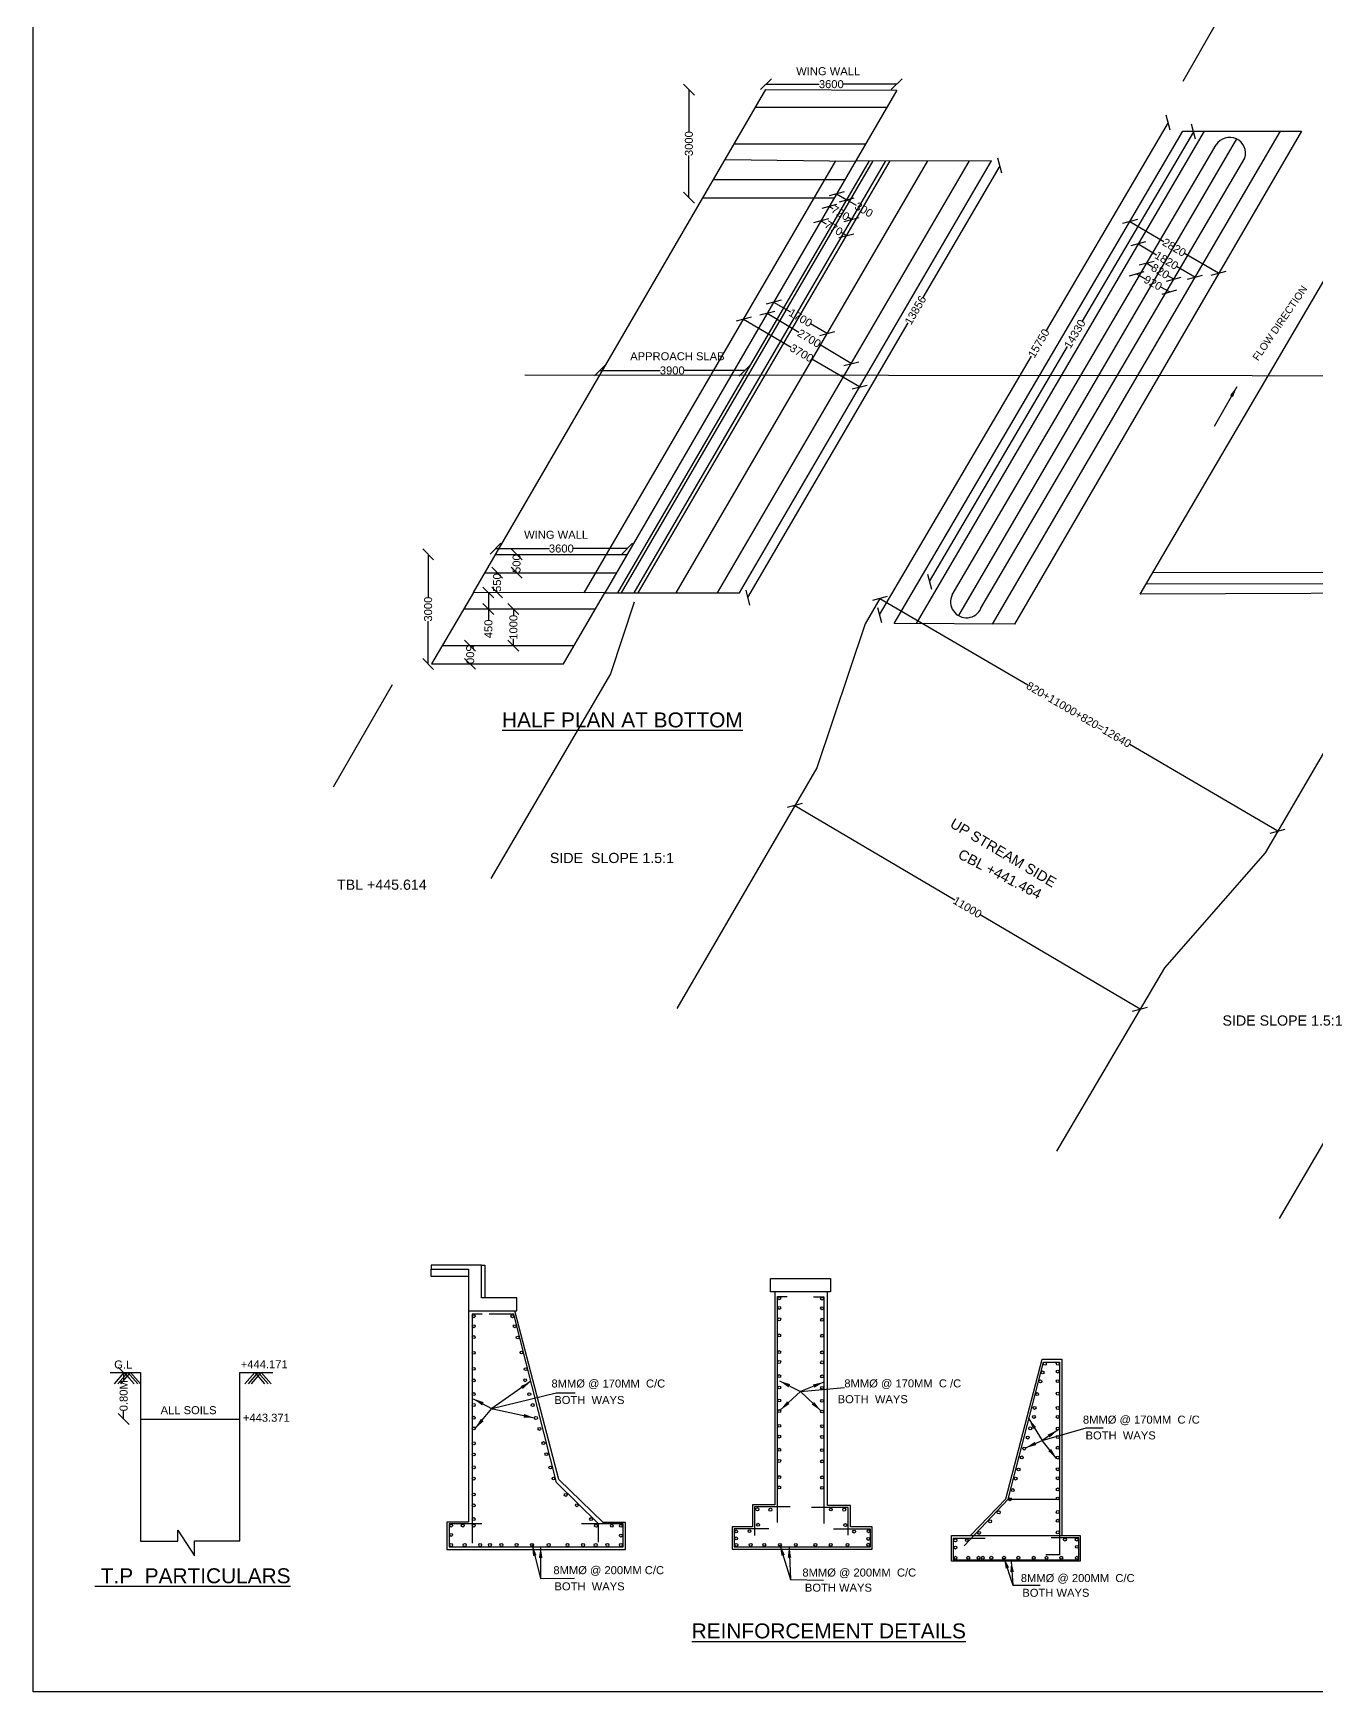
# Model space of a CAD drawing. Header units: millimetres. Extents: x 12638 to 21341, y 8244 to 15232.
# Drawn here: x 12638 to 16168, y 8244 to 12805 of the extents above; entities that cross this region are included whole.
import ezdxf

# ---------------------------------------------------------------- set-up
doc = ezdxf.new("R2010")
doc.units = ezdxf.units.MM
doc.header["$MEASUREMENT"] = 0
for name, color, linetype in [('DIMENSIONS', 7, 'Continuous'), ('DRAWING', 7, 'Continuous'), ('TEXT', 7, 'Continuous')]:
    doc.layers.add(name, color=color, linetype=linetype)
doc.styles.get("Standard").update_dxf_attribs({"font": 'arial.ttf', "height": 22})
doc.dimstyles.get("Standard").update_dxf_attribs({"dimtxt": 22, "dimasz": 30, "dimexe": 0.18, "dimexo": 0.0625, "dimgap": 0.09, "dimtad": 0, "dimdec": 0, "dimzin": 0, "dimdsep": 46, "dimtxsty": 'Standard', "dimblk": 'OBLIQUE', "dimcen": 0.09, "dimse1": 1, "dimse2": 1, "dimadec": 0, "dimazin": 0, "dimtfac": 1, "dimtdec": 0, "dimtofl": 0, "dimtmove": 0, "dimatfit": 3, "dimfxl": 1, "dimtolj": 1, "dimtzin": 0, "dimarcsym": 0})

# ---------------------------------------------------------------- blocks, each defined once
blk = doc.blocks.new('_Oblique')
at = {"color": 0, "linetype": 'ByBlock', "lineweight": -2}
blk.add_line((-0.5, -0.5), (0.5, 0.5), dxfattribs=at)
blk = doc.blocks.new('*D48')
at = {"layer": 'Defpoints', "color": 0}
for p in [(14652.9, 12649.4), (15012.4, 12664.3), (15012.4, 12647.7)]:
    blk.add_point(p, dxfattribs=at)
at = {"layer": 'DIMENSIONS', "color": 0, "lineweight": -2}
for p, q in [((14652.9, 12664.3), (14799.7, 12664.3)), ((15012.4, 12664.3), (14865.5, 12664.3))]:
    blk.add_line(p, q, dxfattribs=at)
at = {"layer": 'DIMENSIONS', "color": 0, "lineweight": -2, "xscale": 30, "yscale": 30, "zscale": 30, "rotation": 180}
blk.add_blockref('_Oblique', (14652.9, 12664.3), dxfattribs=at)
at = {"layer": 'DIMENSIONS', "color": 0, "lineweight": -2, "xscale": 30, "yscale": 30, "zscale": 30}
blk.add_blockref('_Oblique', (15012.4, 12664.3), dxfattribs=at)
at = {"layer": 'DIMENSIONS', "color": 0, "insert": (14832.6, 12664.3), "char_height": 22, "attachment_point": 5}
blk.add_mtext('\\A1;3600', dxfattribs=at)
blk = doc.blocks.new('*D49')
at = {"layer": 'Defpoints', "color": 0}
for p in [(14652.9, 12649.4), (14441, 12352.3), (14480, 12352.3)]:
    blk.add_point(p, dxfattribs=at)
at = {"layer": 'DIMENSIONS', "color": 0, "lineweight": -2}
for p, q in [((14441, 12649.4), (14441, 12533.8)), ((14441, 12352.3), (14441, 12468))]:
    blk.add_line(p, q, dxfattribs=at)
at = {"layer": 'DIMENSIONS', "color": 0, "lineweight": -2, "xscale": 30, "yscale": 30, "zscale": 30}
for p, rotation in [((14441, 12649.4), 90), ((14441, 12352.3), 270)]:
    blk.add_blockref('_Oblique', p, dxfattribs=dict(at, rotation=rotation))
at = {"layer": 'DIMENSIONS', "color": 0, "insert": (14441, 12500.9), "char_height": 22, "attachment_point": 5, "rotation": 90}
blk.add_mtext('\\A1;3000', dxfattribs=at)
blk = doc.blocks.new('*D50')
at = {"layer": 'Defpoints', "color": 0}
for p in [(13909.2, 11371.4), (13723.9, 11070.5), (13733, 11070.5)]:
    blk.add_point(p, dxfattribs=at)
at = {"layer": 'DIMENSIONS', "color": 0, "lineweight": -2}
for p, q in [((13723.9, 11371.4), (13723.9, 11253.8)), ((13723.9, 11070.5), (13723.9, 11188.1))]:
    blk.add_line(p, q, dxfattribs=at)
at = {"layer": 'DIMENSIONS', "color": 0, "lineweight": -2, "xscale": 30, "yscale": 30, "zscale": 30}
for p, rotation in [((13723.9, 11371.4), 90), ((13723.9, 11070.5), 270)]:
    blk.add_blockref('_Oblique', p, dxfattribs=dict(at, rotation=rotation))
at = {"layer": 'DIMENSIONS', "color": 0, "insert": (13723.9, 11221), "char_height": 22, "attachment_point": 5, "rotation": 90}
blk.add_mtext('\\A1;3000', dxfattribs=at)
blk = doc.blocks.new('*D67')
at = {"layer": 'Defpoints', "color": 0}
for p in [(13909.2, 11371.4), (14271.2, 11387.5), (14271.2, 11371.4)]:
    blk.add_point(p, dxfattribs=at)
at = {"layer": 'DIMENSIONS', "color": 0, "lineweight": -2}
for p, q in [((13909.2, 11387.5), (14057.3, 11387.5)), ((14271.2, 11387.5), (14123.1, 11387.5))]:
    blk.add_line(p, q, dxfattribs=at)
at = {"layer": 'DIMENSIONS', "color": 0, "lineweight": -2, "xscale": 30, "yscale": 30, "zscale": 30, "rotation": 180}
blk.add_blockref('_Oblique', (13909.2, 11387.5), dxfattribs=at)
at = {"layer": 'DIMENSIONS', "color": 0, "lineweight": -2, "xscale": 30, "yscale": 30, "zscale": 30}
blk.add_blockref('_Oblique', (14271.2, 11387.5), dxfattribs=at)
at = {"layer": 'DIMENSIONS', "color": 0, "insert": (14090.2, 11387.5), "char_height": 22, "attachment_point": 5}
blk.add_mtext('\\A1;3600', dxfattribs=at)
blk = doc.blocks.new('*D68')
at = {"layer": 'Defpoints', "color": 0}
for p in [(14846.6, 12362.3), (14874.9, 12345.8), (14875.3, 12346.6)]:
    blk.add_point(p, dxfattribs=at)
at = {"layer": 'DIMENSIONS', "color": 0, "lineweight": -2}
for p, q in [((14847.1, 12363), (14875.3, 12346.6)), ((14875.3, 12346.6), (14901.2, 12331.5))]:
    blk.add_line(p, q, dxfattribs=at)
at = {"layer": 'DIMENSIONS', "color": 0, "lineweight": -2, "xscale": 30, "yscale": 30, "zscale": 30}
for p, rotation in [((14847.1, 12363), 149.7504816072703), ((14875.3, 12346.6), 329.7504816072703)]:
    blk.add_blockref('_Oblique', p, dxfattribs=dict(at, rotation=rotation))
at = {"layer": 'DIMENSIONS', "color": 0, "insert": (14922.3, 12319.2), "char_height": 22, "attachment_point": 5, "rotation": 329.7505}
blk.add_mtext('\\A1;300', dxfattribs=at)
blk = doc.blocks.new('*D69')
at = {"layer": 'Defpoints', "color": 0}
for p in [(14674, 12065), (14821.7, 11978.8), (14821.7, 11978.8)]:
    blk.add_point(p, dxfattribs=at)
at = {"layer": 'DIMENSIONS', "color": 0, "lineweight": -2}
for p, q in [((14674, 12065), (14720.3, 12038)), ((14821.7, 11978.8), (14775.4, 12005.9))]:
    blk.add_line(p, q, dxfattribs=at)
at = {"layer": 'DIMENSIONS', "color": 0, "lineweight": -2, "xscale": 30, "yscale": 30, "zscale": 30}
for p, rotation in [((14674, 12065), 149.7504816072716), ((14821.7, 11978.8), 329.7504816072716)]:
    blk.add_blockref('_Oblique', p, dxfattribs=dict(at, rotation=rotation))
at = {"layer": 'DIMENSIONS', "color": 0, "insert": (14747.9, 12021.9), "char_height": 22, "attachment_point": 5, "rotation": 329.7505}
blk.add_mtext('\\A1;1700', dxfattribs=at)
blk = doc.blocks.new('*D70')
at = {"layer": 'Defpoints', "color": 0}
for p in [(14656.3, 12034.5), (14887.5, 11896), (14887.5, 11896)]:
    blk.add_point(p, dxfattribs=at)
at = {"layer": 'DIMENSIONS', "color": 0, "lineweight": -2}
for p, q in [((14656.3, 12034.5), (14743.5, 11982.3)), ((14887.5, 11896), (14800.3, 11948.3))]:
    blk.add_line(p, q, dxfattribs=at)
at = {"layer": 'DIMENSIONS', "color": 0, "lineweight": -2, "xscale": 30, "yscale": 30, "zscale": 30}
for p, rotation in [((14656.3, 12034.5), 149.0741056996012), ((14887.5, 11896), 329.0741056996012)]:
    blk.add_blockref('_Oblique', p, dxfattribs=dict(at, rotation=rotation))
at = {"layer": 'DIMENSIONS', "color": 0, "insert": (14771.9, 11965.3), "char_height": 22, "attachment_point": 5, "rotation": 329.0741}
blk.add_mtext('\\A1;2700', dxfattribs=at)
blk = doc.blocks.new('*D71')
at = {"layer": 'Defpoints', "color": 0}
for p in [(14591.5, 12018.2), (14910.6, 11831.8), (14910.6, 11831.8)]:
    blk.add_point(p, dxfattribs=at)
at = {"layer": 'DIMENSIONS', "color": 0, "lineweight": -2}
for p, q in [((14591.5, 12018.2), (14722.7, 11941.6)), ((14910.6, 11831.8), (14779.5, 11908.4))]:
    blk.add_line(p, q, dxfattribs=at)
at = {"layer": 'DIMENSIONS', "color": 0, "lineweight": -2, "xscale": 30, "yscale": 30, "zscale": 30}
for p, rotation in [((14591.5, 12018.2), 149.7205015493114), ((14910.6, 11831.8), 329.7205015493114)]:
    blk.add_blockref('_Oblique', p, dxfattribs=dict(at, rotation=rotation))
at = {"layer": 'DIMENSIONS', "color": 0, "insert": (14751.1, 11925), "char_height": 22, "attachment_point": 5, "rotation": 329.7205}
blk.add_mtext('\\A1;3700', dxfattribs=at)
blk = doc.blocks.new('*D72')
at = {"layer": 'Defpoints', "color": 0}
for p in [(14196.3, 11864.8), (14594.2, 11877), (14594.2, 11864.4)]:
    blk.add_point(p, dxfattribs=at)
at = {"layer": 'DIMENSIONS', "color": 0, "lineweight": -2}
for p, q in [((14196.3, 11877.4), (14362.3, 11877.3)), ((14594.2, 11877), (14428.1, 11877.2))]:
    blk.add_line(p, q, dxfattribs=at)
at = {"layer": 'DIMENSIONS', "color": 0, "lineweight": -2, "xscale": 30, "yscale": 30, "zscale": 30}
for p, rotation in [((14196.3, 11877.4), 179.9471879278925), ((14594.2, 11877), 359.9471879278925)]:
    blk.add_blockref('_Oblique', p, dxfattribs=dict(at, rotation=rotation))
at = {"layer": 'DIMENSIONS', "color": 0, "insert": (14395.2, 11877.2), "char_height": 22, "attachment_point": 5, "rotation": 359.9472}
blk.add_mtext('\\A1;3900', dxfattribs=at)
blk = doc.blocks.new('*D73')
at = {"layer": 'Defpoints', "color": 0}
for p in [(15273.6, 12453.4), (14580.2, 11266), (14602.7, 11252.9)]:
    blk.add_point(p, dxfattribs=at)
at = {"layer": 'DIMENSIONS', "color": 0, "lineweight": -2}
for p, q in [((15296, 12440.3), (15084.4, 12077.9)), ((14602.7, 11252.9), (15043.6, 12008.1))]:
    blk.add_line(p, q, dxfattribs=at)
at = {"layer": 'DIMENSIONS', "color": 0, "lineweight": -2, "xscale": 30, "yscale": 30, "zscale": 30}
for p, rotation in [((15296, 12440.3), 59.72050154931139), ((14602.7, 11252.9), 239.7205015493114)]:
    blk.add_blockref('_Oblique', p, dxfattribs=dict(at, rotation=rotation))
at = {"layer": 'DIMENSIONS', "color": 0, "insert": (15064, 12043), "char_height": 22, "attachment_point": 5, "rotation": 59.7205}
blk.add_mtext('\\A1;13856', dxfattribs=at)
blk = doc.blocks.new('*D74')
at = {"layer": 'Defpoints', "color": 0}
for p in [(13967.1, 11371.4), (13967.1, 11321), (13967.1, 11321)]:
    blk.add_point(p, dxfattribs=at)
at = {"layer": 'DIMENSIONS', "color": 0, "lineweight": -2}
for p, q in [((13967.1, 11371.4), (13967.1, 11370.6)), ((13967.1, 11321), (13967.1, 11321.9))]:
    blk.add_line(p, q, dxfattribs=at)
at = {"layer": 'DIMENSIONS', "color": 0, "lineweight": -2, "xscale": 30, "yscale": 30, "zscale": 30}
for p, rotation in [((13967.1, 11371.4), 90), ((13967.1, 11321), 270)]:
    blk.add_blockref('_Oblique', p, dxfattribs=dict(at, rotation=rotation))
at = {"layer": 'DIMENSIONS', "color": 0, "insert": (13967.1, 11346.2), "char_height": 22, "attachment_point": 5, "rotation": 90}
blk.add_mtext('\\A1;500', dxfattribs=at)
blk = doc.blocks.new('*D75')
at = {"layer": 'Defpoints', "color": 0}
for p in [(13913.7, 11321), (13913.6, 11266.7), (13913.6, 11266.7)]:
    blk.add_point(p, dxfattribs=at)
at = {"layer": 'DIMENSIONS', "color": 0, "lineweight": -2}
for p, q in [((13913.7, 11321), (13913.7, 11318.2)), ((13913.6, 11266.7), (13913.6, 11269.5))]:
    blk.add_line(p, q, dxfattribs=at)
at = {"layer": 'DIMENSIONS', "color": 0, "lineweight": -2, "xscale": 30, "yscale": 30, "zscale": 30}
for p, rotation in [((13913.7, 11321), 89.8605170849784), ((13913.6, 11266.7), 269.8605170849784)]:
    blk.add_blockref('_Oblique', p, dxfattribs=dict(at, rotation=rotation))
at = {"layer": 'DIMENSIONS', "color": 0, "insert": (13913.6, 11293.9), "char_height": 22, "attachment_point": 5, "rotation": 89.8605}
blk.add_mtext('\\A1;550', dxfattribs=at)
blk = doc.blocks.new('*D76')
at = {"layer": 'Defpoints', "color": 0}
for p in [(13889.7, 11266.7), (13889.7, 11221.4), (13889.7, 11221.4)]:
    blk.add_point(p, dxfattribs=at)
at = {"layer": 'DIMENSIONS', "color": 0, "lineweight": -2}
for p, q in [((13889.7, 11266.7), (13889.7, 11221.4)), ((13889.7, 11221.4), (13889.7, 11191.4))]:
    blk.add_line(p, q, dxfattribs=at)
at = {"layer": 'DIMENSIONS', "color": 0, "lineweight": -2, "xscale": 30, "yscale": 30, "zscale": 30}
for p, rotation in [((13889.7, 11266.7), 90), ((13889.7, 11221.4), 270)]:
    blk.add_blockref('_Oblique', p, dxfattribs=dict(at, rotation=rotation))
at = {"layer": 'DIMENSIONS', "color": 0, "insert": (13889.7, 11166.6), "char_height": 22, "attachment_point": 5, "rotation": 90}
blk.add_mtext('\\A1;450', dxfattribs=at)
blk = doc.blocks.new('*D77')
at = {"layer": 'Defpoints', "color": 0}
for p in [(14011.9, 11221.4), (13958.5, 11120.8), (14011.9, 11120.8)]:
    blk.add_point(p, dxfattribs=at)
at = {"layer": 'DIMENSIONS', "color": 0, "lineweight": -2}
for p, q in [((13958.5, 11221.4), (13958.5, 11203)), ((13958.5, 11120.8), (13958.5, 11139.3))]:
    blk.add_line(p, q, dxfattribs=at)
at = {"layer": 'DIMENSIONS', "color": 0, "lineweight": -2, "xscale": 30, "yscale": 30, "zscale": 30}
for p, rotation in [((13958.5, 11221.4), 90), ((13958.5, 11120.8), 270)]:
    blk.add_blockref('_Oblique', p, dxfattribs=dict(at, rotation=rotation))
at = {"layer": 'DIMENSIONS', "color": 0, "insert": (13958.5, 11171.1), "char_height": 22, "attachment_point": 5, "rotation": 90}
blk.add_mtext('\\A1;1000', dxfattribs=at)
blk = doc.blocks.new('*D78')
at = {"layer": 'Defpoints', "color": 0}
for p in [(13854, 11120.8), (13839.3, 11070.6), (13854.1, 11070.6)]:
    blk.add_point(p, dxfattribs=at)
at = {"layer": 'DIMENSIONS', "color": 0, "lineweight": -2}
for p, q in [((13839.2, 11120.8), (13839.2, 11120.1)), ((13839.3, 11070.6), (13839.3, 11071.4))]:
    blk.add_line(p, q, dxfattribs=at)
at = {"layer": 'DIMENSIONS', "color": 0, "lineweight": -2, "xscale": 30, "yscale": 30, "zscale": 30}
for p, rotation in [((13839.2, 11120.8), 90.06566948390694), ((13839.3, 11070.6), 270.065669483907)]:
    blk.add_blockref('_Oblique', p, dxfattribs=dict(at, rotation=rotation))
at = {"layer": 'DIMENSIONS', "color": 0, "insert": (13839.3, 11095.7), "char_height": 22, "attachment_point": 5, "rotation": 270.0657}
blk.add_mtext('\\A1;500', dxfattribs=at)
blk = doc.blocks.new('*D79')
at = {"layer": 'Defpoints', "color": 0}
for p in [(15799.5, 12535), (14965.1, 11205.1), (15005.4, 11181.5)]:
    blk.add_point(p, dxfattribs=at)
at = {"layer": 'DIMENSIONS', "color": 0, "lineweight": -2}
for p, q in [((15759.3, 12558.6), (15423.7, 11986.7)), ((14965.1, 11205.1), (15382.8, 11916.9))]:
    blk.add_line(p, q, dxfattribs=at)
at = {"layer": 'DIMENSIONS', "color": 0, "lineweight": -2, "xscale": 30, "yscale": 30, "zscale": 30}
for p, rotation in [((15759.3, 12558.6), 59.59778644068372), ((14965.1, 11205.1), 239.5977864406837)]:
    blk.add_blockref('_Oblique', p, dxfattribs=dict(at, rotation=rotation))
at = {"layer": 'DIMENSIONS', "color": 0, "insert": (15403.2, 11951.8), "char_height": 22, "attachment_point": 5, "rotation": 59.5978}
blk.add_mtext('\\A1;15750', dxfattribs=at)
blk = doc.blocks.new('*D80')
at = {"layer": 'Defpoints', "color": 0}
for p in [(15828.5, 12533.8), (15890.9, 12497.2), (15165.2, 11260.2)]:
    blk.add_point(p, dxfattribs=at)
at = {"layer": 'DIMENSIONS', "color": 0, "lineweight": -2}
for p, q in [((15828.5, 12533.8), (15522.7, 12012.5)), ((15102.8, 11296.7), (15481.8, 11942.8))]:
    blk.add_line(p, q, dxfattribs=at)
at = {"layer": 'DIMENSIONS', "color": 0, "lineweight": -2, "xscale": 30, "yscale": 30, "zscale": 30}
for p, rotation in [((15828.5, 12533.8), 59.60334054452294), ((15102.8, 11296.7), 239.6033405445229)]:
    blk.add_blockref('_Oblique', p, dxfattribs=dict(at, rotation=rotation))
at = {"layer": 'DIMENSIONS', "color": 0, "insert": (15502.2, 11977.6), "char_height": 22, "attachment_point": 5, "rotation": 59.6033}
blk.add_mtext('\\A1;14330', dxfattribs=at)
blk = doc.blocks.new('*D81')
at = {"layer": 'Defpoints', "color": 0}
for p in [(15653.8, 12286.6), (15897.9, 12144.4), (15897.9, 12144.4)]:
    blk.add_point(p, dxfattribs=at)
at = {"layer": 'DIMENSIONS', "color": 0, "lineweight": -2}
for p, q in [((15653.8, 12286.6), (15747.2, 12232.1)), ((15897.9, 12144.4), (15804.4, 12198.8))]:
    blk.add_line(p, q, dxfattribs=at)
at = {"layer": 'DIMENSIONS', "color": 0, "lineweight": -2, "xscale": 30, "yscale": 30, "zscale": 30}
for p, rotation in [((15653.8, 12286.6), 149.7858813472735), ((15897.9, 12144.4), 329.7858813472735)]:
    blk.add_blockref('_Oblique', p, dxfattribs=dict(at, rotation=rotation))
at = {"layer": 'DIMENSIONS', "color": 0, "insert": (15775.8, 12215.5), "char_height": 22, "attachment_point": 5, "rotation": 329.7859}
blk.add_mtext('\\A1;2820', dxfattribs=at)
blk = doc.blocks.new('*D82')
at = {"layer": 'Defpoints', "color": 0}
for p in [(15676.5, 12225.1), (15832.6, 12133.8), (15832.6, 12133.8)]:
    blk.add_point(p, dxfattribs=at)
at = {"layer": 'DIMENSIONS', "color": 0, "lineweight": -2}
for p, q in [((15676.5, 12225.1), (15727.1, 12195.6)), ((15832.6, 12133.8), (15782.1, 12163.4))]:
    blk.add_line(p, q, dxfattribs=at)
at = {"layer": 'DIMENSIONS', "color": 0, "lineweight": -2, "xscale": 30, "yscale": 30, "zscale": 30}
for p, rotation in [((15676.5, 12225.1), 149.685060625941), ((15832.6, 12133.8), 329.685060625941)]:
    blk.add_blockref('_Oblique', p, dxfattribs=dict(at, rotation=rotation))
at = {"layer": 'DIMENSIONS', "color": 0, "insert": (15754.6, 12179.5), "char_height": 22, "attachment_point": 5, "rotation": 329.6851}
blk.add_mtext('\\A1;1820', dxfattribs=at)
blk = doc.blocks.new('*D83')
at = {"layer": 'Defpoints', "color": 0}
for p in [(15696, 12165), (15770.7, 12121.2), (15774.7, 12128)]:
    blk.add_point(p, dxfattribs=at)
at = {"layer": 'DIMENSIONS', "color": 0, "lineweight": -2}
for p, q in [((15700, 12171.9), (15716.4, 12162.3)), ((15774.7, 12128), (15758.4, 12137.6))]:
    blk.add_line(p, q, dxfattribs=at)
at = {"layer": 'DIMENSIONS', "color": 0, "lineweight": -2, "xscale": 30, "yscale": 30, "zscale": 30}
for p, rotation in [((15700, 12171.9), 149.6033405445227), ((15774.7, 12128), 329.6033405445227)]:
    blk.add_blockref('_Oblique', p, dxfattribs=dict(at, rotation=rotation))
at = {"layer": 'DIMENSIONS', "color": 0, "insert": (15737.4, 12150), "char_height": 22, "attachment_point": 5, "rotation": 329.6033}
blk.add_mtext('\\A1;820', dxfattribs=at)
blk = doc.blocks.new('*D84')
at = {"layer": 'Defpoints', "color": 0}
for p in [(15671.9, 12142.8), (15762.6, 12093), (15762.6, 12093)]:
    blk.add_point(p, dxfattribs=at)
at = {"layer": 'DIMENSIONS', "color": 0, "lineweight": -2}
for p, q in [((15671.9, 12142.8), (15695.9, 12129.6)), ((15762.6, 12093), (15738.6, 12106.2))]:
    blk.add_line(p, q, dxfattribs=at)
at = {"layer": 'DIMENSIONS', "color": 0, "lineweight": -2, "xscale": 30, "yscale": 30, "zscale": 30}
for p, rotation in [((15671.9, 12142.8), 151.2669010828562), ((15762.6, 12093), 331.2669010828562)]:
    blk.add_blockref('_Oblique', p, dxfattribs=dict(at, rotation=rotation))
at = {"layer": 'DIMENSIONS', "color": 0, "insert": (15717.3, 12117.9), "char_height": 22, "attachment_point": 5, "rotation": 331.2669}
blk.add_mtext('\\A1;920', dxfattribs=at)
blk = doc.blocks.new('*D85')
at = {"layer": 'Defpoints', "color": 0}
for p in [(14822.7, 12321), (14884.5, 12285), (14888.6, 12292)]:
    blk.add_point(p, dxfattribs=at)
at = {"layer": 'DIMENSIONS', "color": 0, "lineweight": -2}
for p, q in [((14826.8, 12328), (14836.7, 12322.2)), ((14888.6, 12292), (14878.6, 12297.8))]:
    blk.add_line(p, q, dxfattribs=at)
at = {"layer": 'DIMENSIONS', "color": 0, "lineweight": -2, "xscale": 30, "yscale": 30, "zscale": 30}
for p, rotation in [((14826.8, 12328), 149.7504816072717), ((14888.6, 12292), 329.7504816072716)]:
    blk.add_blockref('_Oblique', p, dxfattribs=dict(at, rotation=rotation))
at = {"layer": 'DIMENSIONS', "color": 0, "insert": (14857.7, 12310), "char_height": 22, "attachment_point": 5, "rotation": 329.7505}
blk.add_mtext('\\A1;720', dxfattribs=at)
blk = doc.blocks.new('*D86')
at = {"layer": 'Defpoints', "color": 0}
for p in [(14804, 12288.9), (14874.3, 12247.9), (14874.3, 12247.9)]:
    blk.add_point(p, dxfattribs=at)
at = {"layer": 'DIMENSIONS', "color": 0, "lineweight": -2}
for p, q in [((14804, 12288.9), (14818.2, 12280.6)), ((14874.3, 12247.9), (14860.1, 12256.2))]:
    blk.add_line(p, q, dxfattribs=at)
at = {"layer": 'DIMENSIONS', "color": 0, "lineweight": -2, "xscale": 30, "yscale": 30, "zscale": 30}
for p, rotation in [((14804, 12288.9), 149.750481607272), ((14874.3, 12247.9), 329.750481607272)]:
    blk.add_blockref('_Oblique', p, dxfattribs=dict(at, rotation=rotation))
at = {"layer": 'DIMENSIONS', "color": 0, "insert": (14839.2, 12268.4), "char_height": 22, "attachment_point": 5, "rotation": 329.7505}
blk.add_mtext('\\A1;770', dxfattribs=at)
blk = doc.blocks.new('*D88')
at = {"layer": 'Defpoints', "color": 0}
for p in [(16041.1, 13096.4), (17136.8, 12463.4), (17138.6, 12466.5)]:
    blk.add_point(p, dxfattribs=at)
at = {"layer": 'DIMENSIONS', "color": 0, "lineweight": -2}
for p, q in [((16039.4, 13093.3), (16447.3, 12859.2)), ((17136.8, 12463.4), (16728.9, 12697.5))]:
    blk.add_line(p, q, dxfattribs=at)
at = {"layer": 'DIMENSIONS', "color": 0, "lineweight": -2, "xscale": 30, "yscale": 30, "zscale": 30}
for p, rotation in [((16039.4, 13093.3), 150.1457089118016), ((17136.8, 12463.4), 330.1457089118016)]:
    blk.add_blockref('_Oblique', p, dxfattribs=dict(at, rotation=rotation))
at = {"layer": 'DIMENSIONS', "color": 0, "insert": (16588.1, 12778.3), "char_height": 22, "attachment_point": 5, "rotation": 330.1457}
blk.add_mtext('\\A1;820+11000+820=12640', dxfattribs=at)
blk = doc.blocks.new('*D89')
at = {"layer": 'Defpoints', "color": 0}
for p in [(14966, 11250.5), (16060.5, 10610.8), (16060.5, 10610.8)]:
    blk.add_point(p, dxfattribs=at)
at = {"layer": 'DIMENSIONS', "color": 0, "lineweight": -2}
for p, q in [((14966, 11250.5), (15373, 11012.6)), ((16060.5, 10610.8), (15653.5, 10848.7))]:
    blk.add_line(p, q, dxfattribs=at)
at = {"layer": 'DIMENSIONS', "color": 0, "lineweight": -2, "xscale": 30, "yscale": 30, "zscale": 30}
for p, rotation in [((14966, 11250.5), 149.6925909504698), ((16060.5, 10610.8), 329.6925909504698)]:
    blk.add_blockref('_Oblique', p, dxfattribs=dict(at, rotation=rotation))
at = {"layer": 'DIMENSIONS', "color": 0, "insert": (15513.3, 10930.7), "char_height": 22, "attachment_point": 5, "rotation": 329.6926}
blk.add_mtext('\\A1;820+11000+820=12640', dxfattribs=at)
blk = doc.blocks.new('*D90')
at = {"layer": 'Defpoints', "color": 0}
for p in [(14723.2, 10665.8), (15672.9, 10106), (15681.9, 10121.2)]:
    blk.add_point(p, dxfattribs=at)
at = {"layer": 'DIMENSIONS', "color": 0, "lineweight": -2}
for p, q in [((14732.2, 10681), (15172.2, 10421.6)), ((15681.9, 10121.2), (15241.9, 10380.5))]:
    blk.add_line(p, q, dxfattribs=at)
at = {"layer": 'DIMENSIONS', "color": 0, "lineweight": -2, "xscale": 30, "yscale": 30, "zscale": 30}
for p, rotation in [((14732.2, 10681), 149.4827554305638), ((15681.9, 10121.2), 329.4827554305638)]:
    blk.add_blockref('_Oblique', p, dxfattribs=dict(at, rotation=rotation))
at = {"layer": 'DIMENSIONS', "color": 0, "insert": (15207, 10401.1), "char_height": 22, "attachment_point": 5, "rotation": 329.4828}
blk.add_mtext('\\A1;11000', dxfattribs=at)
blk = doc.blocks.new('*D112')
at = {"layer": 'Defpoints', "color": 0}
for p in [(12891.2, 9122.2), (12886.5, 8994.2), (12933.2, 8994.2)]:
    blk.add_point(p, dxfattribs=at)
at = {"layer": 'DIMENSIONS', "color": 0, "lineweight": -2}
for p, q in [((12886.5, 9122.2), (12886.5, 9099.2)), ((12886.5, 8994.2), (12886.5, 9017.2))]:
    blk.add_line(p, q, dxfattribs=at)
at = {"layer": 'DIMENSIONS', "color": 0, "lineweight": -2, "xscale": 30, "yscale": 30, "zscale": 30}
for p, rotation in [((12886.5, 9122.2), 90), ((12886.5, 8994.2), 270)]:
    blk.add_blockref('_Oblique', p, dxfattribs=dict(at, rotation=rotation))
at = {"layer": 'DIMENSIONS', "color": 0, "insert": (12886.5, 9058.2), "char_height": 22, "attachment_point": 5, "rotation": 90}
blk.add_mtext('\\A1;0.80M', dxfattribs=at)

msp = doc.modelspace()

# ---------------------------------------------------------------- linework, layer by layer
at = {"layer": 'DIMENSIONS', "color": 0}
msp.add_lwpolyline([(21340.7, 8244.2), (12637.6, 8244.2), (12637.6, 15232.4), (21340.7, 15232.4)], close=True, dxfattribs=at)
for points in [[(14747.7, 9070), (14868.5, 9081.2)], [(13899.1, 9022.9), (14076.4, 9066.4)], [(14076.4, 9066.4), (14127.9, 9066.4)], [(15412.1, 8935.3), (15533.7, 8969.8), (15579.9, 8970.2)], [(15319.1, 8773.9), (15460.4, 8774.1)]]:
    msp.add_lwpolyline(points, dxfattribs=at)
at = {"layer": 'DRAWING', "color": 0}
for points in [[(16462.2, 13656.2), (16357, 13477.7), (16080.5, 13165.4), (15799.3, 12672)], [(14652.9, 12649.4), (15012.4, 12647.7), (14210, 11266), (13848.3, 11266.8), (14652.9, 12649.4)], [(14624.8, 12601.2), (14985.4, 12601.2)], [(14566.4, 12500.8), (14927.1, 12500.8)], [(15799.5, 12535), (16125.7, 12535.6), (15336.1, 11179.7), (15005.4, 11181.5), (15799.5, 12535)], [(15857.8, 12535.1), (15066.1, 11181.2)], [(15165.2, 11260.2), (15890.9, 12497.2)], [(15946.6, 12514.2), (15182.3, 11203.2)], [(16067.5, 12535.5), (15275, 11180.1)], [(14152.9, 11266.1), (14845.4, 12453.5)], [(14210, 11266), (14580.2, 11266), (15273.6, 12453.4), (14899.3, 12452.9)], [(14245.1, 11266), (14937.6, 12453.3)], [(14255.2, 11266), (14947.7, 12453.3)], [(14290.2, 11266), (14982.7, 12453.3)], [(14301.7, 11266), (14994.1, 12453.3)], [(14406, 11266), (15098.5, 12453.3)], [(14520.1, 11266), (15212.5, 12453.3)], [(14540.9, 12457.1), (14899.3, 12452.9)], [(15244.3, 11223.8), (15970, 12460.9)], [(16380.8, 12454), (18251.7, 12456.3), (17561.6, 11269.3), (15682, 11262.4), (16380.8, 12454)], [(14509.2, 12402.5), (14870, 12402.5)], [(14480, 12352.3), (14840.9, 12352.3)], [(13990, 11865), (17990.1, 11861.3)], [(13909.2, 11371.4), (14271.2, 11371.4)], [(13879.9, 11321), (14242, 11321)], [(17591.5, 11320.6), (15717.1, 11322.2)], [(13848.3, 11266.8), (13733, 11070.5), (14096.4, 11070.9), (14210, 11266)], [(15698.6, 11290.7), (17574.7, 11291.7)], [(13821.7, 11221.4), (14184.1, 11221.4)], [(14290.1, 11240.4), (14225.5, 11043.5), (13896.1, 10480.5)], [(14966, 11250.5), (14925.7, 11180.5), (14792.4, 10784.9), (14408.1, 10122.8)], [(13762.6, 11120.8), (14125.5, 11120.8)], [(16313.9, 11044.4), (16025.4, 10550.8), (15748.9, 10234.9), (15451.6, 9730.5)], [(13625.1, 11013.3), (13463.1, 10731.8)], [(16855.7, 10736.8), (16543, 10196.7), (16258.8, 9877.8), (16064.5, 9545.3)], [(13834.7, 9386), (13834.7, 9291.4), (13968, 9291.4), (13968, 9327.7), (13870.4, 9327.7), (13870.4, 9416.9), (13732.5, 9416.9), (13732.5, 9406.6)], [(13870.4, 9416.9), (13879.7, 9416.9), (13879.7, 9327.7)], [(14677.6, 9343.7), (14677.6, 8758.6), (14616.3, 8758.6), (14616.3, 8697.6), (14559.8, 8697.6), (14559.8, 8636.6), (14944.6, 8636.6), (14944.6, 8697.6), (14885.7, 8697.6), (14885.7, 8756.8), (14821.9, 8756.8), (14821.9, 9343.7)], [(14684.4, 8709.8), (14684.4, 9331.4), (14710.8, 9331.4)], [(14783.8, 9330.4), (14811.9, 9330.4), (14811.9, 8707.1)], [(13834.7, 9291.4), (13834.7, 8710.6), (13775.7, 8710.6), (13775.7, 8635.5), (14266.5, 8635.5), (14266.5, 8709.5), (14205, 8709.5), (14083.1, 8828), (13961.9, 9291.4)], [(13872.8, 9282.6), (13844.9, 9282.6), (13844.9, 8653.1)], [(14192.1, 8655.9), (14192.1, 8706.1), (14077, 8819.4), (13959.1, 9282.4), (13891.4, 9282.4)], [(12849.2, 9122.2), (12933.2, 9122.2), (12933.2, 8658.8), (13035.9, 8658.8), (13035.9, 8688.7), (13081.1, 8618.1), (13081.1, 8659.2), (13206.2, 8659.2), (13206.2, 9122.2), (13296.8, 9122.2)], [(12860.9, 9090.9), (12887.9, 9122.2), (12915.3, 9091.1)], [(12870.8, 9090.9), (12897.8, 9122.2), (12925.2, 9091.1)], [(12878.7, 9090.9), (12905.7, 9122.2), (12933.1, 9091.1)], [(13219.9, 9090.9), (13246.9, 9122.2), (13274.3, 9091.1)], [(13229.8, 9090.9), (13256.8, 9122.2), (13284.2, 9091.1)], [(13237.7, 9090.9), (13264.7, 9122.2), (13292.1, 9091.1)], [(15198.4, 8645.5), (15319.1, 8773.9), (15416, 9151), (15459.9, 9151), (15460.6, 8621.1), (15423, 8621.1)], [(15215.7, 8674.1), (15312.4, 8775.1), (15412.4, 9158.6), (15467, 9158.6), (15467, 8674.1)], [(12933.2, 8994.2), (13206.2, 8994.2)], [(14622.5, 8674.3), (14622.5, 8753.6), (14719.9, 8753.6)], [(14879.1, 8675), (14879.1, 8751.2), (14777.9, 8751.2)], [(13871.2, 8706.4), (13782, 8706.4), (13782, 8642.6), (14260.4, 8642.6), (14260.4, 8706.1), (14145.8, 8706.1)], [(14661.1, 8692.4), (14565.2, 8692.4), (14565.2, 8642.8), (14940.7, 8642.8), (14940.7, 8691.5), (14839.1, 8691.5)], [(15255.5, 8666.2), (15167.6, 8666.2), (15167.6, 8607.3), (15513.1, 8607.3), (15513.1, 8667.9), (15437, 8667.9)]]:
    msp.add_lwpolyline(points, dxfattribs=at)
for points in [[(13732.5, 9406.6), (13834.7, 9406.6), (13834.7, 9386), (13732.5, 9386)], [(14665.8, 9380.4), (14830.4, 9380.4), (14830.4, 9343.7), (14665.8, 9343.7)], [(15163.4, 8674.1), (15517.4, 8674.1), (15517.4, 8603.5), (15163.4, 8603.5)]]:
    msp.add_lwpolyline(points, close=True, dxfattribs=at)
for centre in [(14689.4, 9326.4), (14689.4, 9299.8), (14807.2, 9325.4), (13849.3, 9276.9), (13955.7, 9276.9), (14689.4, 9268.4), (14807.2, 9298.8), (14807.2, 9267.3), (13849.3, 9249.4), (13849.3, 9219.5), (13962.1, 9249.3), (13970.1, 9218.4), (14689.4, 9224.2), (14807.2, 9223.2), (13849.3, 9176.2), (13980.7, 9177.1), (14689.4, 9178.3), (14807.2, 9177.3), (13849.3, 9132.2), (13992.1, 9131.4), (14689.4, 9151.1), (14807.2, 9150.1), (15413.7, 9122.4), (15420.1, 9146.4), (15455.3, 9146.5), (15455.3, 9124.6), (13849.3, 9100.4), (13990.7, 9101), (14689.4, 9112.3), (14689.4, 9080.9), (14807.2, 9111.3), (14807.2, 9079.8), (15407.5, 9097.6), (15455.3, 9098.3), (13849.3, 9062.8), (13849.3, 9032.8), (14002.1, 9062.6), (14011.4, 9032.6), (14689.4, 9045.2), (14807.2, 9044.2), (15398.8, 9062.7), (15455.3, 9064), (13849.3, 8997.8), (14020.5, 8997), (14689.4, 9016.1), (14807.2, 9015), (15389.9, 9000.1), (15391.7, 9024.7), (15455.3, 9024.6), (15455.3, 9000.1), (13849.3, 8968.5), (14029.8, 8967.2), (14689.4, 8975.6), (14689.4, 8946), (14807.2, 8974.5), (14807.2, 8944.9), (15372.8, 8943.3), (15379.8, 8968.6), (15455.3, 8967.9), (15455.3, 8944.9), (13849.3, 8927.4), (13849.3, 8896.7), (14040.9, 8928), (14049.2, 8897.7), (14689.4, 8909.7), (14807.2, 8908.7), (15363.1, 8913.1), (15455.3, 8915.3), (13849.3, 8861.4), (14060, 8860.9), (14689.4, 8878.9), (14807.2, 8877.8), (15347.6, 8855.4), (15356.3, 8888.7), (15455.3, 8888.3), (15455.3, 8856.3), (13849.3, 8830.5), (14068.6, 8830.7), (14689.4, 8834.7), (14689.4, 8806.1), (14807.2, 8833.7), (14807.2, 8805.1), (15331.9, 8798.9), (15339.5, 8830.5), (15455.3, 8831.5), (15455.3, 8800.8), (13849.3, 8786.7), (13849.3, 8756.6), (14102.3, 8785.6), (14132.8, 8757.1), (15324.3, 8773.7), (15455.3, 8775.7), (13849.3, 8719.1), (14172.1, 8719.1), (14629.3, 8745.9), (14665.1, 8745), (14831.4, 8745.7), (14868.3, 8745.1), (15269.3, 8713), (15292.9, 8737.8), (15455.3, 8738.6), (15455.3, 8714.5), (13787, 8701.2), (13787, 8675.7), (13819.1, 8701.2), (13849.3, 8701.2), (14185.6, 8700.9), (14229, 8700.9), (14254, 8700.9), (14254, 8673.8), (14570.8, 8665.9), (14571, 8685.2), (14607.6, 8685.9), (14631.2, 8703.6), (14871.3, 8702.7), (14895.3, 8684.8), (14934.3, 8664.6), (14934.9, 8685.7), (15173.8, 8660.8), (15205.4, 8661.2), (15239.1, 8681.2), (15455.3, 8682.7), (15475.2, 8662.8), (15507.7, 8662.8), (13787, 8647.9), (13824.4, 8647.9), (13867, 8647.9), (13893.7, 8647.9), (13925.5, 8647.9), (13967.1, 8647.9), (14009.7, 8647.9), (14055.4, 8647.9), (14107.1, 8647.9), (14150.1, 8647.9), (14184.7, 8647.9), (14216.9, 8647.9), (14254, 8647.9), (14571.4, 8648.2), (14610.9, 8648.2), (14648.1, 8648.2), (14691.4, 8648.2), (14735.1, 8648.2), (14788.9, 8648.2), (14831.2, 8648.2), (14877.1, 8648.2), (14934.3, 8648.5), (15174, 8640.7), (15508.2, 8642.9), (15174.1, 8612.9), (15209.2, 8612.9), (15237.5, 8612.9), (15249.2, 8612.9), (15272.7, 8612.9), (15307.5, 8612.9), (15346.9, 8612.9), (15389.4, 8612.9), (15424.5, 8612.9), (15465.1, 8612.9), (15508.1, 8612.9)]:
    msp.add_circle(centre, 4.04, dxfattribs=at)
for centre, radius, start, end in [((15928.3, 12474.4), 43.8, 342.0138, 148.587), ((15204.2, 11240.8), 43.5, 153.6309, 336.9699)]:
    msp.add_arc(centre, radius, start, end, dxfattribs=at)

# ---------------------------------------------------------------- texts
at = {"layer": 'TEXT', "color": 0}
for s, height, p in [('WING WALL', 22, (14736.1, 12689.1)), ('APPROACH SLAB', 22, (14279.6, 11905.3)), ('WING WALL', 22, (13987.9, 11414.5)), ('%%UHALF PLAN AT BOTTOM', 41, (13927.1, 10896)), ('SIDE  SLOPE 1.5:1', 28, (14058.7, 10522.9)), ('TBL +445.614', 28, (13473.2, 10449.4)), ('SIDE SLOPE 1.5:1', 28, (15908.5, 10075.9)), ('G.L', 22, (12860.5, 9133.1)), ('+444.171', 22, (13208.5, 9133.8)), ('8MMØ @ 170MM  C/C', 22, (14063, 9080.9)), ('8MMØ @ 170MM  C /C', 22, (14868.5, 9081.2)), ('ALL SOILS', 22, (12988.2, 9007.6)), ('BOTH  WAYS', 22, (14070.8, 9035.6)), ('BOTH  WAYS', 22, (14850.1, 9037.8)), ('+443.371', 22, (13214.4, 8986.8)), ('8MMØ @ 170MM  C /C', 22, (15524.6, 8981.6)), ('   BOTH  WAYS', 22, (15506.3, 8938.2)), ('%%U T.P  PARTICULARS', 41, (12807.6, 8542.8)), ('8MMØ @ 200MM C/C', 22, (14068.3, 8567.7)), ('8MMØ @ 200MM  C/C', 22, (14753.1, 8561.2)), ('BOTH  WAYS', 22, (14071.3, 8523.2)), ('BOTH WAYS', 22, (14760, 8519.6)), ('8MMØ @ 200MM  C/C', 22, (15353.8, 8546)), ('BOTH WAYS', 22, (15358, 8505.5)), ('%%UREINFORCEMENT DETAILS', 41, (14448.7, 8391.2))]:
    msp.add_text(s, height=height, dxfattribs=at).set_placement(p)
for s, height, rotation, p in [('FLOW DIRECTION', 20, 55.5469, (16006.1, 11902.1)), ('UP STREAM SIDE', 28, 329.2711, (15156.6, 10623.4)), ('CBL +441.464', 28, 332.7141, (15178.4, 10537.7))]:
    msp.add_text(s, height=height, rotation=rotation, dxfattribs=at).set_placement(p)

# ---------------------------------------------------------------- dimensions: what is measured, and where the dimension line sits
at = {"layer": 'DIMENSIONS', "color": 0}
for p1, p2, distance, text, picture, middle in [((16041.1, 13096.4), (17138.6, 12466.5), -3.6, '820+11000+820=12640', '*D88', (16588.1, 12778.3)), ((14846.6, 12362.3), (14874.9, 12345.8), 0.9, '300', '*D68', (14922.3, 12319.2)), ((14822.7, 12321), (14884.5, 12285), 8.1, '720', '*D85', (14857.7, 12310)), ((14804, 12288.9), (14874.3, 12247.9), 0, '770', '*D86', (14839.2, 12268.4)), ((15653.8, 12286.6), (15897.9, 12144.4), 0, '2820', '*D81', (15775.8, 12215.5)), ((15676.5, 12225.1), (15832.6, 12133.8), 0, '1820', '*D82', (15754.6, 12179.5)), ((15696, 12165), (15770.7, 12121.2), 7.9, '820', '*D83', (15737.4, 12150)), ((15671.9, 12142.8), (15762.6, 12093), 0, '920', '*D84', (15717.3, 12117.9)), ((14656.3, 12034.5), (14887.5, 11896), 0, '2700', '*D70', (14771.9, 11965.3)), ((14674, 12065), (14821.7, 11978.8), 0, '1700', '*D69', (14747.9, 12021.9)), ((14591.5, 12018.2), (14910.6, 11831.8), 0, '3700', '*D71', (14751.1, 11925)), ((14196.3, 11864.8), (14594.2, 11864.4), 12.6, '3900', '*D72', (14395.2, 11877.2)), ((13909.2, 11371.4), (14271.2, 11371.4), 16.1, '3600', '*D67', (14090.2, 11387.5)), ((13967.1, 11371.4), (13967.1, 11321), 0, '500', '*D74', (13967.1, 11346.2)), ((13913.7, 11321), (13913.6, 11266.7), 0, '550', '*D75', (13913.6, 11293.9)), ((13889.7, 11266.7), (13889.7, 11221.4), 0, '450', '*D76', (13889.7, 11166.6)), ((14011.9, 11221.4), (14011.9, 11120.8), -53.4, '1000', '*D77', (13958.5, 11171.1)), ((14966, 11250.5), (16060.5, 10610.8), 0, '820+11000+820=12640', '*D89', (15513.3, 10930.7)), ((13854, 11120.8), (13854.1, 11070.6), -14.8, '500', '*D78', (13839.3, 11095.7)), ((14723.2, 10665.8), (15672.9, 10106), 17.6, '11000', '*D90', (15207, 10401.1))]:
    dim = msp.add_aligned_dim(p1=p1, p2=p2, distance=distance, text=text, dimstyle='Standard', dxfattribs=at)
    dim.commit()
    dim.dimension.update_dxf_attribs({"geometry": picture, "text_midpoint": middle})
dim = msp.add_linear_dim(base=(15012.4, 12664.3), p1=(14652.9, 12649.4), p2=(15012.4, 12647.7), text='3600', dimstyle='Standard', dxfattribs=at)
dim.commit()
dim.dimension.update_dxf_attribs({"geometry": '*D48', "text_midpoint": (14832.6, 12664.3)})
for base, p1, p2, text, picture, middle in [((14441, 12352.3), (14652.9, 12649.4), (14480, 12352.3), '3000', '*D49', (14441, 12500.9)), ((13723.9, 11070.5), (13909.2, 11371.4), (13733, 11070.5), '3000', '*D50', (13723.9, 11221)), ((12886.5, 8994.2), (12891.2, 9122.2), (12933.2, 8994.2), '0.80M', '*D112', (12886.5, 9058.2))]:
    dim = msp.add_linear_dim(base=base, p1=p1, p2=p2, angle=90, text=text, dimstyle='Standard', dxfattribs=at)
    dim.commit()
    dim.dimension.update_dxf_attribs({"geometry": picture, "text_midpoint": middle})
for base, p1, p2, angle, text, picture, middle in [((14965.1, 11205.1), (15799.5, 12535), (15005.4, 11181.5), 239.5978, '15750', '*D79', (15403.2, 11951.8)), ((15828.5, 12533.8), (15165.2, 11260.2), (15890.9, 12497.2), 59.6033, '14330', '*D80', (15502.2, 11977.6)), ((14602.7, 11252.9), (15273.6, 12453.4), (14580.2, 11266), 239.7205, '13856', '*D73', (15064, 12043))]:
    dim = msp.add_linear_dim(base=base, p1=p1, p2=p2, angle=angle, text=text, dimstyle='Standard', dxfattribs=at)
    dim.commit()
    dim.dimension.update_dxf_attribs({"geometry": picture, "text_midpoint": middle, "dimtype": 161})

# ---------------------------------------------------------------- leaders
for points in [[(15948.2, 11832.5), (15885.5, 11723.6)], [(14006.1, 9097.9), (13899.1, 9022.9)], [(14690.2, 9099.2), (14747.7, 9070)], [(14811.9, 9095.9), (14747.7, 9070)], [(13848, 9050.1), (13901.4, 9021.7)], [(14692.4, 9018.8), (14747.7, 9070)], [(14803.8, 9017.2), (14747.7, 9070)], [(13853.3, 8968.5), (13899.1, 9022.9)], [(14016.5, 8997), (13901.4, 9021.7)], [(15376, 8995.2), (15412.1, 8935.3)], [(15455.3, 8963.8), (15412.1, 8935.3)], [(15366.8, 8914.7), (15412.1, 8935.3)], [(15452.1, 8885.7), (15412.1, 8935.3)], [(14009.7, 8647.9), (14033.3, 8555.6)], [(14033.3, 8642.6), (14033.3, 8555.6), (14126, 8556.9)], [(14691.4, 8648.2), (14720.2, 8553.4), (14811.6, 8551)], [(14716.3, 8642.8), (14720.2, 8553.4)], [(15307.5, 8612.9), (15332.3, 8537.7), (15406.9, 8537.7)], [(15327.6, 8603.5), (15332.3, 8537.7)]]:
    msp.add_leader(points, dimstyle='Standard', override={"dimgap": 0.09, "dimtad": 0}, dxfattribs=at)

doc.saveas('drawing.dxf')
